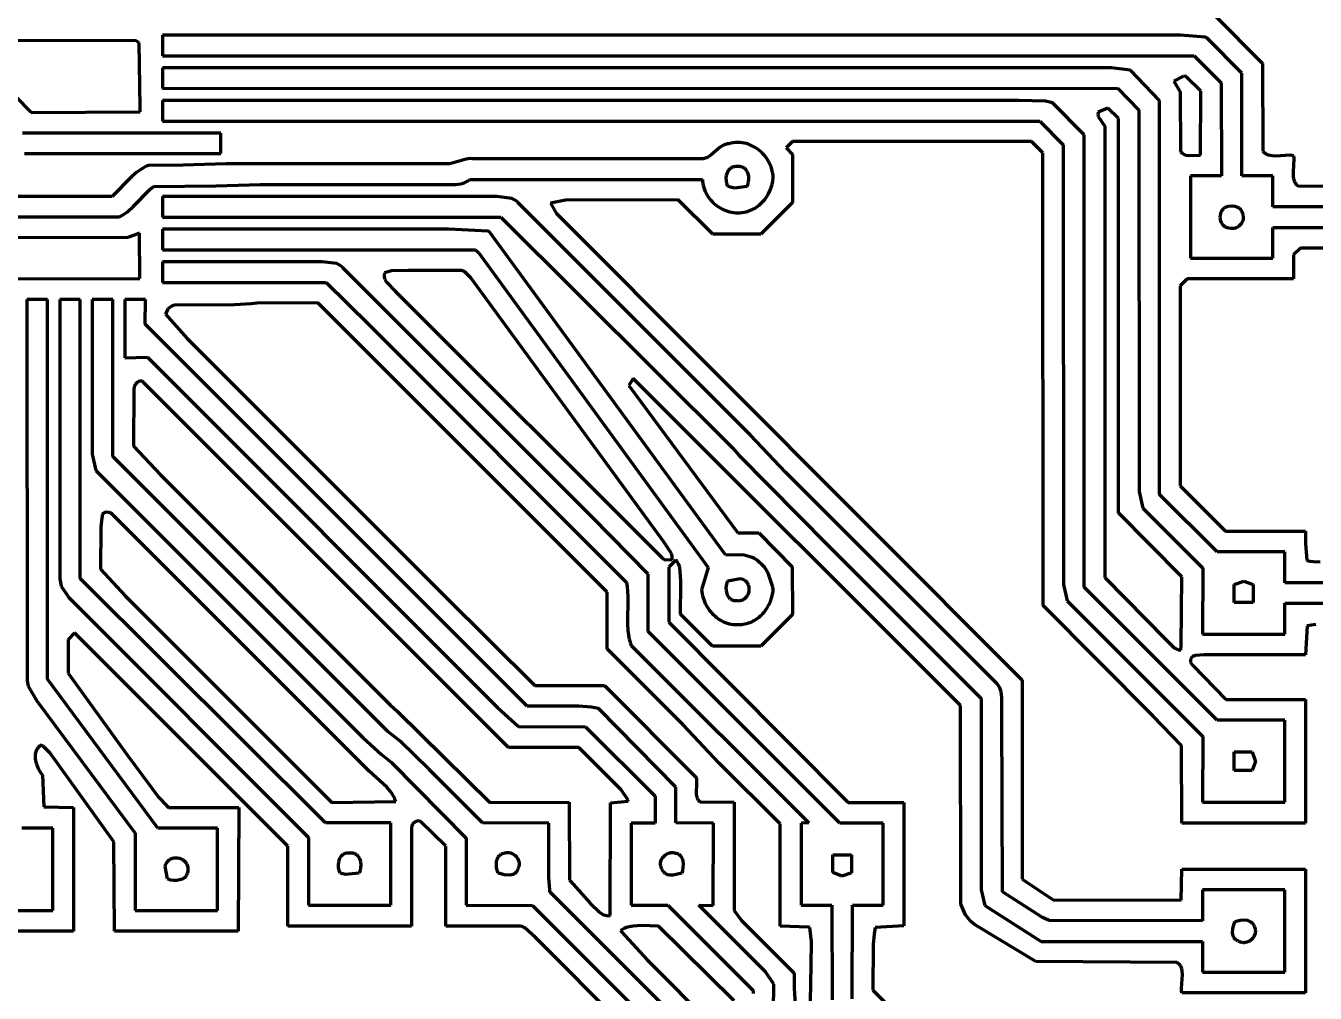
# Model space of a CAD drawing. Header units: millimetres. Extents: x 0 to 15.3, y 0 to 12.6.
# Drawn here: x 4.75 to 9.96, y 2 to 5.91 of the extents above; entities that cross this region are included whole.
import ezdxf

# ---------------------------------------------------------------- set-up
doc = ezdxf.new("R2010")
doc.units = ezdxf.units.MM
doc.layers.add('color#f8f8f8ff', color=7, linetype='CONTINUOUS', lineweight=100)

msp = doc.modelspace()

# ---------------------------------------------------------------- linework, layer by layer
at = {"layer": 'color#f8f8f8ff'}
for p, q in [((9.5523, 5.9583), (9.75, 5.7606)), ((5.1923, 5.8523), (4.4446, 5.8539)), ((5.204, 5.8441), (5.1923, 5.8523)), ((5.2077, 5.5843), (5.204, 5.8441)), ((5.2988, 5.875), (5.2988, 5.7917)), ((9.4173, 5.875), (5.2988, 5.875)), ((9.5176, 5.8676), (9.4173, 5.875)), ((9.5247, 5.865), (9.5176, 5.8676)), ((9.6667, 5.7218), (9.5247, 5.865)), ((5.2988, 5.7917), (9.4735, 5.7909)), ((9.1387, 5.743), (5.2989, 5.7428)), ((5.2989, 5.7428), (5.2989, 5.66)), ((9.2157, 5.7339), (9.1387, 5.743)), ((9.4735, 5.7909), (9.5825, 5.6818)), ((9.75, 5.7606), (9.7512, 5.4059)), ((4.6356, 5.6944), (4.7672, 5.5626)), ((9.3333, 5.6108), (9.2157, 5.7339)), ((9.4298, 5.7087), (9.3906, 5.6889)), ((9.3906, 5.6889), (9.4166, 5.6464)), ((9.439, 5.7078), (9.4298, 5.7087)), ((9.5, 5.649), (9.439, 5.7078)), ((9.6667, 5.3056), (9.6667, 5.7218)), ((5.2989, 5.66), (9.1625, 5.6604)), ((9.1625, 5.6604), (9.2491, 5.5713)), ((9.4166, 5.6464), (9.4179, 5.4061)), ((9.4983, 5.3899), (9.5, 5.649)), ((9.5825, 5.6818), (9.5833, 5.3056)), ((5.2079, 5.565), (5.2077, 5.5843)), ((5.2988, 5.6111), (5.2988, 5.5278)), ((8.7637, 5.6111), (5.2988, 5.6111)), ((8.8721, 5.6084), (8.7637, 5.6111)), ((8.895, 5.6028), (8.8721, 5.6084)), ((8.8995, 5.6012), (8.895, 5.6028)), ((9.0278, 5.4719), (8.8995, 5.6012)), ((9.3333, 4.0171), (9.3333, 5.6108)), ((4.7672, 5.5626), (5.2079, 5.565)), ((9.0841, 5.5609), (9.0834, 5.5542)), ((9.0834, 5.5542), (9.0849, 5.5458)), ((9.0847, 5.5633), (9.0841, 5.5609)), ((9.1239, 5.5802), (9.0847, 5.5633)), ((9.0849, 5.5458), (9.1111, 5.5074)), ((9.1667, 5.5378), (9.1239, 5.5802)), ((9.1675, 3.9427), (9.1667, 5.5378)), ((9.2491, 5.5713), (9.2502, 4.0282)), ((5.5345, 5.4789), (4.7324, 5.479)), ((5.2988, 5.5278), (8.8492, 5.5268)), ((5.5345, 5.3961), (5.5345, 5.4789)), ((8.8492, 5.5268), (8.9436, 5.4317)), ((9.1111, 5.5074), (9.1111, 3.681)), ((7.5629, 5.4269), (7.555, 5.4216)), ((7.5713, 5.4312), (7.5629, 5.4269)), ((7.5757, 5.4329), (7.5713, 5.4312)), ((7.5803, 5.4343), (7.5757, 5.4329)), ((7.585, 5.4354), (7.5803, 5.4343)), ((7.59, 5.4361), (7.585, 5.4354)), ((7.5991, 5.4384), (7.59, 5.4361)), ((7.6082, 5.44), (7.5991, 5.4384)), ((7.6173, 5.441), (7.6082, 5.44)), ((7.6263, 5.4413), (7.6173, 5.441)), ((7.6352, 5.4409), (7.6263, 5.4413)), ((7.6441, 5.4399), (7.6352, 5.4409)), ((7.6527, 5.4384), (7.6441, 5.4399)), ((7.6613, 5.4362), (7.6527, 5.4384)), ((7.6696, 5.4335), (7.6613, 5.4362)), ((7.6778, 5.4303), (7.6696, 5.4335)), ((7.6858, 5.4266), (7.6778, 5.4303)), ((7.8475, 5.4444), (7.8217, 5.4192)), ((8.8155, 5.4444), (7.8475, 5.4444)), ((8.8611, 5.3988), (8.8155, 5.4444)), ((8.9436, 5.4317), (8.9447, 3.6518)), ((9.0278, 3.6421), (9.0278, 5.4719)), ((4.7402, 5.3965), (5.5345, 5.3961)), ((6.543, 5.3755), (6.5278, 5.3737)), ((6.5548, 5.375), (6.543, 5.3755)), ((7.4715, 5.3748), (6.5548, 5.375)), ((7.4765, 5.3743), (7.4715, 5.3748)), ((7.4861, 5.3747), (7.4814, 5.3743)), ((7.4906, 5.3756), (7.4861, 5.3747)), ((7.4949, 5.3768), (7.4906, 5.3756)), ((7.4991, 5.3784), (7.4949, 5.3768)), ((7.5072, 5.3824), (7.4991, 5.3784)), ((7.5185, 5.3903), (7.5072, 5.3824)), ((7.555, 5.4216), (7.5185, 5.3903)), ((7.6935, 5.4224), (7.6858, 5.4266)), ((7.701, 5.4177), (7.6935, 5.4224)), ((7.7082, 5.4126), (7.701, 5.4177)), ((7.7151, 5.407), (7.7082, 5.4126)), ((7.7217, 5.4011), (7.7151, 5.407)), ((7.728, 5.3948), (7.7217, 5.4011)), ((7.7339, 5.3881), (7.728, 5.3948)), ((7.7394, 5.3811), (7.7339, 5.3881)), ((7.7446, 5.3738), (7.7394, 5.3811)), ((7.8217, 5.4192), (7.8474, 5.3923)), ((7.8474, 5.3923), (7.8472, 5.1977)), ((8.862, 3.5681), (8.8611, 5.3988)), ((9.4179, 5.4061), (9.4197, 5.4033)), ((9.4197, 5.4033), (9.4216, 5.4007)), ((9.4216, 5.4007), (9.4236, 5.3984)), ((9.4236, 5.3984), (9.428, 5.3947)), ((9.428, 5.3947), (9.4329, 5.3919)), ((9.4329, 5.3919), (9.4382, 5.39)), ((9.4382, 5.39), (9.4496, 5.3882)), ((9.4496, 5.3882), (9.4983, 5.3899)), ((9.7512, 5.4059), (9.7543, 5.4026)), ((9.7543, 5.4026), (9.7576, 5.3996)), ((9.7576, 5.3996), (9.7611, 5.397)), ((9.7611, 5.397), (9.7647, 5.3948)), ((9.7647, 5.3948), (9.7684, 5.3929)), ((9.7684, 5.3929), (9.7723, 5.3914)), ((9.7723, 5.3914), (9.7804, 5.3891)), ((9.7804, 5.3891), (9.7889, 5.3877)), ((9.7889, 5.3877), (9.8022, 5.3872)), ((9.8022, 5.3872), (9.8622, 5.3904)), ((9.8622, 5.3904), (9.8751, 5.3889)), ((9.8764, 5.3761), (9.8733, 5.3208)), ((9.8751, 5.3889), (9.8764, 5.3761)), ((5.21, 5.3321), (5.1938, 5.3207)), ((5.2215, 5.3388), (5.21, 5.3321)), ((5.2335, 5.3447), (5.2215, 5.3388)), ((5.2398, 5.3473), (5.2335, 5.3447)), ((5.3814, 5.3489), (5.2398, 5.3473)), ((5.5555, 5.354), (5.3814, 5.3489)), ((6.4456, 5.354), (5.5555, 5.354)), ((6.461, 5.3551), (6.4456, 5.354)), ((6.5278, 5.3737), (6.461, 5.3551)), ((7.4814, 5.3743), (7.4765, 5.3743)), ((7.583, 5.316), (7.5857, 5.3228)), ((7.5857, 5.3228), (7.5894, 5.329)), ((7.5894, 5.329), (7.5916, 5.3319)), ((7.5916, 5.3319), (7.5939, 5.3345)), ((7.5939, 5.3345), (7.5965, 5.3368)), ((7.5965, 5.3368), (7.5994, 5.3389)), ((7.5994, 5.3389), (7.6025, 5.3407)), ((7.6025, 5.3407), (7.6058, 5.3422)), ((7.6058, 5.3422), (7.6093, 5.3434)), ((7.6093, 5.3434), (7.6131, 5.3443)), ((7.6131, 5.3443), (7.6172, 5.3448)), ((7.6172, 5.3448), (7.6215, 5.3449)), ((7.6215, 5.3449), (7.626, 5.3447)), ((7.626, 5.3447), (7.6305, 5.3448)), ((7.6305, 5.3448), (7.6346, 5.3445)), ((7.6346, 5.3445), (7.6386, 5.3438)), ((7.6386, 5.3438), (7.6422, 5.3428)), ((7.6422, 5.3428), (7.6457, 5.3415)), ((7.6457, 5.3415), (7.6489, 5.3399)), ((7.6489, 5.3399), (7.6518, 5.338)), ((7.6518, 5.338), (7.6545, 5.3359)), ((7.6545, 5.3359), (7.657, 5.3335)), ((7.657, 5.3335), (7.6613, 5.328)), ((7.6613, 5.328), (7.6647, 5.3218)), ((7.7493, 5.3662), (7.7446, 5.3738)), ((7.7536, 5.3583), (7.7493, 5.3662)), ((7.7575, 5.3502), (7.7536, 5.3583)), ((7.7608, 5.3419), (7.7575, 5.3502)), ((7.7637, 5.3334), (7.7608, 5.3419)), ((7.7661, 5.3247), (7.7637, 5.3334)), ((7.7679, 5.3158), (7.7661, 5.3247)), ((5.1736, 5.3034), (5.094, 5.2222)), ((5.1938, 5.3207), (5.1736, 5.3034)), ((5.5145, 5.2654), (5.6943, 5.2711)), ((5.6943, 5.2711), (6.4155, 5.2709)), ((6.4155, 5.2709), (6.4837, 5.2707)), ((6.4837, 5.2707), (6.5058, 5.2738)), ((6.5058, 5.2738), (6.5186, 5.2776)), ((6.5186, 5.2776), (6.5268, 5.2812)), ((6.5268, 5.2812), (6.5347, 5.2857)), ((6.5347, 5.2857), (6.5423, 5.2914)), ((6.5423, 5.2914), (7.4829, 5.2917)), ((7.4829, 5.2917), (7.4836, 5.2832)), ((7.4836, 5.2832), (7.4847, 5.2748)), ((7.4847, 5.2748), (7.4865, 5.2666)), ((7.5797, 5.297), (7.581, 5.3086)), ((7.5801, 5.2851), (7.5797, 5.297)), ((7.5823, 5.2736), (7.5801, 5.2851)), ((7.581, 5.3086), (7.583, 5.316)), ((7.5861, 5.2628), (7.5823, 5.2736)), ((7.6647, 5.3218), (7.6673, 5.3149)), ((7.669, 5.2806), (7.6663, 5.2694)), ((7.6673, 5.3149), (7.6696, 5.3038)), ((7.6701, 5.2922), (7.669, 5.2806)), ((7.6696, 5.3038), (7.6701, 5.2922)), ((7.761, 5.2583), (7.765, 5.2713)), ((7.765, 5.2713), (7.7679, 5.2845)), ((7.7692, 5.3068), (7.7679, 5.3158)), ((7.7679, 5.2845), (7.7699, 5.2977)), ((7.7699, 5.2977), (7.7692, 5.3068)), ((9.5833, 5.3056), (9.4583, 5.3055)), ((9.4583, 5.3055), (9.4583, 4.9722)), ((9.7917, 5.3056), (9.6667, 5.3056)), ((9.7917, 5.1805), (9.7917, 5.3056)), ((9.8733, 5.3208), (9.8737, 5.3029)), ((9.8737, 5.3029), (9.8751, 5.2944)), ((9.8751, 5.2944), (9.8774, 5.2863)), ((9.8774, 5.2863), (9.879, 5.2824)), ((9.879, 5.2824), (9.8809, 5.2786)), ((9.8809, 5.2786), (9.8831, 5.275)), ((9.8831, 5.275), (9.8857, 5.2716)), ((9.8857, 5.2716), (9.8887, 5.2683)), ((5.094, 5.2222), (3.8194, 5.2222)), ((5.1798, 5.1823), (5.2471, 5.2513)), ((5.2471, 5.2513), (5.2622, 5.263)), ((5.2622, 5.263), (5.5145, 5.2654)), ((5.2988, 5.2222), (5.2989, 5.1389)), ((6.6515, 5.2222), (5.2988, 5.2222)), ((6.7116, 5.2148), (6.6515, 5.2222)), ((7.4865, 5.2666), (7.4887, 5.2585)), ((7.4887, 5.2585), (7.4914, 5.2506)), ((7.4914, 5.2506), (7.4946, 5.2429)), ((7.4946, 5.2429), (7.4982, 5.2354)), ((7.4982, 5.2354), (7.5023, 5.2281)), ((7.5023, 5.2281), (7.5068, 5.2211)), ((7.5068, 5.2211), (7.5117, 5.2143)), ((7.6127, 5.2557), (7.5861, 5.2628)), ((7.6637, 5.2625), (7.6127, 5.2557)), ((7.6663, 5.2694), (7.6637, 5.2625)), ((7.7355, 5.2108), (7.7433, 5.2218)), ((7.7433, 5.2218), (7.7501, 5.2335)), ((7.7501, 5.2335), (7.756, 5.2457)), ((7.756, 5.2457), (7.761, 5.2583)), ((9.8887, 5.2683), (9.892, 5.2651)), ((9.892, 5.2651), (10.265, 5.2638)), ((5.1563, 5.1609), (5.1798, 5.1823)), ((6.7256, 5.2076), (6.7116, 5.2148)), ((6.733, 5.2015), (6.7256, 5.2076)), ((6.7375, 5.1966), (6.733, 5.2015)), ((7.6759, 4.2583), (6.7375, 5.1966)), ((6.9296, 5.2081), (6.8689, 5.1958)), ((6.8689, 5.1958), (6.8916, 5.1545)), ((7.385, 5.2083), (6.9296, 5.2081)), ((7.5258, 5.0704), (7.385, 5.2083)), ((7.5117, 5.2143), (7.5169, 5.2079)), ((7.5169, 5.2079), (7.5225, 5.2017)), ((7.5225, 5.2017), (7.5285, 5.1958)), ((7.5285, 5.1958), (7.5347, 5.1903)), ((7.5347, 5.1903), (7.5412, 5.1851)), ((7.5412, 5.1851), (7.548, 5.1803)), ((7.548, 5.1803), (7.5551, 5.1759)), ((7.5551, 5.1759), (7.5624, 5.1719)), ((7.5624, 5.1719), (7.5698, 5.1683)), ((7.5698, 5.1683), (7.5775, 5.1651)), ((7.6717, 5.1642), (7.6781, 5.1665)), ((7.6781, 5.1665), (7.6843, 5.1691)), ((7.6843, 5.1691), (7.6903, 5.172)), ((7.6903, 5.172), (7.6961, 5.1753)), ((7.6961, 5.1753), (7.7017, 5.1788)), ((7.7017, 5.1788), (7.7071, 5.1827)), ((7.7071, 5.1827), (7.7124, 5.1868)), ((7.7124, 5.1868), (7.7174, 5.1911)), ((7.7174, 5.1911), (7.7269, 5.2005)), ((7.8472, 5.1977), (7.719, 5.0694)), ((7.7269, 5.2005), (7.7355, 5.2108)), ((9.5831, 5.1602), (9.5866, 5.1667)), ((9.5866, 5.1667), (9.5888, 5.1698)), ((9.5888, 5.1698), (9.5912, 5.1726)), ((9.5912, 5.1726), (9.5938, 5.1752)), ((9.5938, 5.1752), (9.5967, 5.1775)), ((9.5967, 5.1775), (9.5999, 5.1796)), ((9.5999, 5.1796), (9.6109, 5.1834)), ((9.6109, 5.1834), (9.6259, 5.1849)), ((9.6259, 5.1849), (9.6378, 5.1834)), ((9.6378, 5.1834), (9.6489, 5.1794)), ((9.6489, 5.1794), (9.6562, 5.1747)), ((9.6562, 5.1747), (9.6604, 5.1708)), ((9.6604, 5.1708), (9.6639, 5.1663)), ((9.6639, 5.1663), (9.6666, 5.1611)), ((10.2116, 5.1799), (9.7917, 5.1805)), ((3.1768, 5.1391), (5.1245, 5.1404)), ((5.1245, 5.1404), (5.1302, 5.1433)), ((5.1302, 5.1433), (5.141, 5.1498)), ((5.141, 5.1498), (5.1563, 5.1609)), ((5.2989, 5.1389), (6.668, 5.1381)), ((6.668, 5.1381), (7.6058, 4.204)), ((6.8916, 5.1545), (8.7769, 3.2659)), ((7.5775, 5.1651), (7.5853, 5.1624)), ((7.5853, 5.1624), (7.5933, 5.1602)), ((7.5933, 5.1602), (7.6014, 5.1585)), ((7.6014, 5.1585), (7.6097, 5.1573)), ((7.6097, 5.1573), (7.618, 5.1566)), ((7.618, 5.1566), (7.6263, 5.1564)), ((7.6263, 5.1564), (7.6348, 5.1569)), ((7.6348, 5.1569), (7.6432, 5.1579)), ((7.6432, 5.1579), (7.6516, 5.1595)), ((7.6516, 5.1595), (7.6585, 5.1607)), ((7.6585, 5.1607), (7.6652, 5.1623)), ((7.6652, 5.1623), (7.6717, 5.1642)), ((9.5789, 5.1381), (9.5793, 5.1457)), ((9.5795, 5.1305), (9.5789, 5.1381)), ((9.5793, 5.1457), (9.5807, 5.1531)), ((9.5812, 5.1232), (9.5795, 5.1305)), ((9.5807, 5.1531), (9.5831, 5.1602)), ((9.5838, 5.1163), (9.5812, 5.1232)), ((9.5875, 5.11), (9.5838, 5.1163)), ((9.6669, 5.1182), (9.6635, 5.1124)), ((9.6666, 5.1611), (9.6685, 5.1552)), ((9.6695, 5.1245), (9.6669, 5.1182)), ((9.6685, 5.1552), (9.6691, 5.1521)), ((9.6691, 5.1521), (9.6702, 5.1485)), ((9.6711, 5.1311), (9.6695, 5.1245)), ((9.6702, 5.1485), (9.671, 5.145)), ((9.671, 5.145), (9.6716, 5.1379)), ((9.6716, 5.1379), (9.6711, 5.1311)), ((5.2054, 5.0734), (5.1586, 5.0564)), ((5.2068, 4.8902), (5.2054, 5.0734)), ((6.4577, 5.0901), (5.2989, 5.09)), ((5.2989, 5.09), (5.2989, 5.0072)), ((6.615, 5.0823), (6.4577, 5.0901)), ((6.6205, 5.081), (6.615, 5.0823)), ((7.5769, 3.7721), (6.6205, 5.081)), ((7.719, 5.0694), (7.5258, 5.0704)), ((9.5897, 5.1072), (9.5875, 5.11)), ((9.5921, 5.1046), (9.5897, 5.1072)), ((9.5948, 5.1022), (9.5921, 5.1046)), ((9.5978, 5.1), (9.5948, 5.1022)), ((9.601, 5.0982), (9.5978, 5.1)), ((9.6044, 5.0967), (9.601, 5.0982)), ((9.6081, 5.0955), (9.6044, 5.0967)), ((9.612, 5.0947), (9.6081, 5.0955)), ((9.6156, 5.0936), (9.612, 5.0947)), ((9.6191, 5.0929), (9.6156, 5.0936)), ((9.6227, 5.0924), (9.6191, 5.0929)), ((9.6296, 5.0924), (9.6227, 5.0924)), ((9.6364, 5.0935), (9.6296, 5.0924)), ((9.6428, 5.0956), (9.6364, 5.0935)), ((9.6488, 5.0986), (9.6428, 5.0956)), ((9.6543, 5.1025), (9.6488, 5.0986)), ((9.6593, 5.1071), (9.6543, 5.1025)), ((9.6635, 5.1124), (9.6593, 5.1071)), ((9.7917, 4.9722), (9.7917, 5.0972)), ((9.7917, 5.0972), (10.2038, 5.0972)), ((5.1586, 5.0564), (4.2909, 5.0551)), ((9.9031, 5.0139), (9.875, 4.9859)), ((10.1535, 5.0136), (9.9031, 5.0139)), ((5.2988, 4.9583), (5.2988, 4.875)), ((5.9443, 4.9583), (5.2988, 4.9583)), ((5.2989, 5.0072), (6.5644, 5.0063)), ((6.0037, 4.9508), (5.9443, 4.9583)), ((6.5644, 5.0063), (6.5766, 4.9953)), ((6.5766, 4.9953), (7.5067, 3.721)), ((9.4583, 4.9722), (9.7917, 4.9722)), ((9.875, 4.9859), (9.875, 4.8889)), ((6.0174, 4.9436), (6.0037, 4.9508)), ((6.0248, 4.9375), (6.0174, 4.9436)), ((6.0292, 4.9327), (6.0248, 4.9375)), ((7.0368, 3.9251), (6.0292, 4.9327)), ((6.1954, 4.9069), (6.1951, 4.9037)), ((6.1961, 4.9101), (6.1954, 4.9069)), ((6.197, 4.9135), (6.1961, 4.9101)), ((6.2256, 4.9218), (6.197, 4.9135)), ((6.2919, 4.9236), (6.2256, 4.9218)), ((6.4997, 4.9232), (6.2919, 4.9236)), ((6.508, 4.9235), (6.4997, 4.9232)), ((6.5206, 4.9189), (6.508, 4.9235)), ((6.5461, 4.8935), (6.5206, 4.9189)), ((4.2918, 4.8889), (5.2068, 4.8902)), ((5.2988, 4.875), (5.9604, 4.874)), ((5.9604, 4.874), (6.1345, 4.7029)), ((6.1951, 4.9037), (6.1953, 4.8976)), ((6.1953, 4.8976), (6.1966, 4.8918)), ((6.1966, 4.8918), (6.1987, 4.8862)), ((6.1987, 4.8862), (6.2052, 4.8757)), ((6.2052, 4.8757), (6.2409, 4.8384)), ((7.3263, 3.8263), (6.5461, 4.8935)), ((9.4446, 4.8888), (9.4167, 4.861)), ((9.4167, 4.861), (9.4167, 4.052)), ((9.875, 4.8889), (9.4446, 4.8888)), ((4.8333, 4.8056), (4.75, 4.8055)), ((4.75, 4.8055), (4.7501, 3.2774)), ((4.8333, 3.2687), (4.8333, 4.8056)), ((4.8822, 4.8055), (4.8822, 3.6799)), ((4.965, 4.8055), (4.8822, 4.8055)), ((4.9651, 3.677), (4.965, 4.8055)), ((5.0972, 4.8056), (5.0139, 4.8055)), ((5.0139, 4.8055), (5.0141, 4.1797)), ((5.0972, 4.1699), (5.0972, 4.8056)), ((5.1461, 4.8056), (5.1461, 4.5692)), ((5.2289, 4.8055), (5.1461, 4.8056)), ((5.2287, 4.7055), (5.2289, 4.8055)), ((6.2409, 4.8384), (7.3184, 3.7615)), ((5.3201, 4.768), (5.3111, 4.7458)), ((5.3379, 4.7806), (5.3201, 4.768)), ((5.3479, 4.783), (5.3379, 4.7806)), ((5.5891, 4.7845), (5.3479, 4.783)), ((5.6578, 4.7883), (5.5891, 4.7845)), ((5.6807, 4.7908), (5.6578, 4.7883)), ((5.9267, 4.7917), (5.6807, 4.7908)), ((7.0972, 3.6212), (5.9267, 4.7917)), ((6.774, 3.1596), (5.2287, 4.7055)), ((5.3111, 4.7458), (5.3976, 4.6481)), ((6.1345, 4.7029), (7.1754, 3.6607)), ((5.3976, 4.6481), (6.4389, 3.6069)), ((5.1461, 4.5692), (5.237, 4.5721)), ((5.237, 4.5721), (6.6546, 3.1549)), ((5.1821, 4.4435), (5.1806, 4.2124)), ((5.1831, 4.4504), (5.1821, 4.4435)), ((5.1881, 4.4613), (5.1831, 4.4504)), ((5.1961, 4.4702), (5.1881, 4.4613)), ((5.2018, 4.4737), (5.1961, 4.4702)), ((5.2078, 4.4755), (5.2018, 4.4737)), ((5.2118, 4.4756), (5.2078, 4.4755)), ((5.2157, 4.4745), (5.2118, 4.4756)), ((5.2176, 4.4736), (5.2157, 4.4745)), ((5.2195, 4.4723), (5.2176, 4.4736)), ((5.2213, 4.4707), (5.2195, 4.4723)), ((5.223, 4.4688), (5.2213, 4.4707)), ((5.2247, 4.4665), (5.223, 4.4688)), ((5.2262, 4.4639), (5.2247, 4.4665)), ((6.6983, 2.9924), (5.2262, 4.4639)), ((7.2032, 4.4858), (7.1848, 4.4578)), ((7.1848, 4.4578), (7.6269, 3.8611)), ((8.5278, 3.1628), (7.2032, 4.4858)), ((7.8207, 4.105), (7.6759, 4.2583)), ((5.0141, 4.1797), (5.0286, 4.1139)), ((5.1806, 4.2124), (5.2896, 4.0958)), ((7.6058, 4.204), (7.6312, 4.1758)), ((7.6312, 4.1758), (7.9912, 3.8109)), ((6.2108, 3.0575), (5.0972, 4.1699)), ((5.0286, 4.1139), (5.9599, 3.1831)), ((5.2896, 4.0958), (6.2202, 3.1649)), ((8.0047, 3.9218), (7.8207, 4.105)), ((9.2502, 4.0282), (9.2648, 3.9611)), ((9.4167, 4.052), (9.6006, 3.8681)), ((9.5667, 3.7842), (9.3333, 4.0171)), ((5.0528, 3.9214), (5.049, 3.8848)), ((5.054, 3.9287), (5.0528, 3.9214)), ((5.0546, 3.9331), (5.054, 3.9287)), ((5.056, 3.9367), (5.0546, 3.9331)), ((5.0582, 3.9397), (5.056, 3.9367)), ((5.0627, 3.9429), (5.0582, 3.9397)), ((5.0701, 3.945), (5.0627, 3.9429)), ((5.0825, 3.944), (5.0701, 3.945)), ((5.092, 3.9396), (5.0825, 3.944)), ((5.0976, 3.9342), (5.092, 3.9396)), ((5.0986, 3.9325), (5.0976, 3.9342)), ((6.134, 2.8977), (5.0986, 3.9325)), ((7.2639, 3.6941), (7.0368, 3.9251)), ((8.6718, 3.2544), (8.0047, 3.9218)), ((9.4236, 3.6832), (9.1675, 3.9427)), ((9.2648, 3.9611), (9.5076, 3.7181)), ((5.049, 3.8848), (5.0478, 3.7148)), ((7.6269, 3.8611), (7.7119, 3.8614)), ((7.7119, 3.8614), (7.8464, 3.7233)), ((9.6006, 3.8681), (9.9238, 3.8682)), ((9.9238, 3.8682), (9.9233, 3.8186)), ((7.3583, 3.7785), (7.3263, 3.8263)), ((7.9912, 3.8109), (8.6111, 3.1912)), ((9.9233, 3.8186), (9.9295, 3.749)), ((7.3184, 3.7615), (7.3283, 3.7536)), ((7.3611, 3.7676), (7.3583, 3.7785)), ((7.3605, 3.7528), (7.3613, 3.7589)), ((7.3613, 3.7589), (7.3611, 3.7676)), ((7.6517, 3.7705), (7.5769, 3.7721)), ((7.6711, 3.7663), (7.6517, 3.7705)), ((7.6849, 3.7613), (7.6711, 3.7663)), ((7.6937, 3.757), (7.6849, 3.7613)), ((7.7022, 3.7517), (7.6937, 3.757)), ((9.84, 3.7844), (9.5667, 3.7842)), ((9.8401, 3.6595), (9.84, 3.7844)), ((5.0478, 3.7148), (5.1471, 3.607)), ((7.3283, 3.7536), (7.3605, 3.7528)), ((7.3758, 3.7503), (7.3472, 3.7221)), ((7.3472, 3.7221), (7.3472, 3.5003)), ((7.3807, 3.7448), (7.3758, 3.7503)), ((7.3864, 3.7359), (7.3807, 3.7448)), ((7.3916, 3.7232), (7.3864, 3.7359)), ((7.3959, 3.6675), (7.3916, 3.7232)), ((7.5067, 3.721), (7.4799, 3.6314)), ((7.7102, 3.7455), (7.7022, 3.7517)), ((7.714, 3.742), (7.7102, 3.7455)), ((7.7241, 3.7335), (7.714, 3.742)), ((7.7357, 3.7206), (7.7241, 3.7335)), ((7.7494, 3.6988), (7.7357, 3.7206)), ((7.8464, 3.7233), (7.8472, 3.531)), ((9.5076, 3.7181), (9.5072, 3.4517)), ((9.9295, 3.749), (9.9428, 3.7471)), ((9.9428, 3.7471), (9.9562, 3.7456)), ((9.9562, 3.7456), (9.983, 3.7435)), ((4.8822, 3.6799), (4.8822, 3.6736)), ((4.8822, 3.6736), (4.8879, 3.6462)), ((5.9573, 2.6885), (4.9651, 3.677)), ((7.1754, 3.6607), (7.1771, 3.6521)), ((7.2639, 3.4616), (7.2639, 3.6941)), ((7.3951, 3.532), (7.3959, 3.6535)), ((7.3959, 3.6535), (7.3959, 3.6675)), ((7.5798, 3.6383), (7.5816, 3.6536)), ((7.5816, 3.6536), (7.5847, 3.6645)), ((7.5847, 3.6645), (7.5861, 3.6678)), ((7.5861, 3.6678), (7.6356, 3.6772)), ((7.6356, 3.6772), (7.6447, 3.6748)), ((7.6447, 3.6748), (7.6513, 3.6713)), ((7.6513, 3.6713), (7.6534, 3.6697)), ((7.6534, 3.6697), (7.6569, 3.6672)), ((7.6569, 3.6672), (7.66, 3.6643)), ((7.66, 3.6643), (7.6627, 3.6612)), ((7.6627, 3.6612), (7.665, 3.6579)), ((7.665, 3.6579), (7.667, 3.6544)), ((7.667, 3.6544), (7.6686, 3.6507)), ((7.7682, 3.6412), (7.7494, 3.6988)), ((9.1111, 3.681), (9.3597, 3.428)), ((9.4208, 3.4068), (9.4236, 3.6832)), ((9.6354, 3.6528), (9.6747, 3.6664)), ((9.6357, 3.5801), (9.6354, 3.6528)), ((9.6747, 3.6664), (9.712, 3.6523)), ((10.2082, 3.6585), (9.8401, 3.6595)), ((4.8879, 3.6462), (4.9187, 3.5992)), ((5.1471, 3.607), (5.9836, 2.7708)), ((6.4389, 3.6069), (6.8051, 3.2444)), ((7.0972, 3.3921), (7.0972, 3.6212)), ((7.1771, 3.6521), (7.1785, 3.6436)), ((7.1785, 3.6436), (7.1804, 3.6262)), ((7.1804, 3.6262), (7.1816, 3.5998)), ((7.4799, 3.6314), (7.4807, 3.6232)), ((7.4807, 3.6232), (7.482, 3.615)), ((7.482, 3.615), (7.4837, 3.6069)), ((7.4837, 3.6069), (7.4858, 3.5989)), ((7.5804, 3.6267), (7.5798, 3.6383)), ((7.5827, 3.6156), (7.5804, 3.6267)), ((7.5852, 3.6088), (7.5827, 3.6156)), ((7.5886, 3.6026), (7.5852, 3.6088)), ((7.5929, 3.5971), (7.5886, 3.6026)), ((7.6602, 3.6009), (7.6576, 3.5979)), ((7.6626, 3.6041), (7.6602, 3.6009)), ((7.6647, 3.6076), (7.6626, 3.6041)), ((7.6665, 3.6112), (7.6647, 3.6076)), ((7.6681, 3.6149), (7.6665, 3.6112)), ((7.6704, 3.6228), (7.6681, 3.6149)), ((7.6686, 3.6507), (7.6698, 3.6469)), ((7.6698, 3.6469), (7.6707, 3.643)), ((7.6715, 3.6309), (7.6704, 3.6228)), ((7.6707, 3.643), (7.6713, 3.639)), ((7.6713, 3.639), (7.6715, 3.635)), ((7.6715, 3.635), (7.6715, 3.6309)), ((7.763, 3.5975), (7.7667, 3.6114)), ((7.7667, 3.6114), (7.7681, 3.6185)), ((7.7681, 3.6185), (7.7691, 3.6256)), ((7.7699, 3.6327), (7.7682, 3.6412)), ((7.7691, 3.6256), (7.7699, 3.6327)), ((8.9447, 3.6518), (8.9592, 3.5862)), ((9.5667, 3.1037), (9.0278, 3.6421)), ((9.712, 3.6523), (9.7115, 3.5801)), ((4.9187, 3.5992), (5.889, 2.629)), ((7.1816, 3.5998), (7.1798, 3.4925)), ((7.4858, 3.5989), (7.4884, 3.5911)), ((7.4884, 3.5911), (7.4914, 3.5834)), ((7.4914, 3.5834), (7.4948, 3.5759)), ((7.4948, 3.5759), (7.4985, 3.5685)), ((7.4985, 3.5685), (7.5027, 3.5614)), ((7.5027, 3.5614), (7.5072, 3.5545)), ((7.5072, 3.5545), (7.512, 3.5478)), ((7.5954, 3.5947), (7.5929, 3.5971)), ((7.5981, 3.5926), (7.5954, 3.5947)), ((7.601, 3.5907), (7.5981, 3.5926)), ((7.6042, 3.589), (7.601, 3.5907)), ((7.6077, 3.5877), (7.6042, 3.589)), ((7.6114, 3.5867), (7.6077, 3.5877)), ((7.6153, 3.5861), (7.6114, 3.5867)), ((7.6195, 3.5858), (7.6153, 3.5861)), ((7.6239, 3.5859), (7.6195, 3.5858)), ((7.6285, 3.5855), (7.6239, 3.5859)), ((7.6328, 3.5857), (7.6285, 3.5855)), ((7.637, 3.5863), (7.6328, 3.5857)), ((7.641, 3.5873), (7.637, 3.5863)), ((7.6447, 3.5887), (7.641, 3.5873)), ((7.6483, 3.5905), (7.6447, 3.5887)), ((7.6516, 3.5927), (7.6483, 3.5905)), ((7.6547, 3.5951), (7.6516, 3.5927)), ((7.6576, 3.5979), (7.6547, 3.5951)), ((7.7371, 3.5463), (7.7413, 3.5522)), ((7.7413, 3.5522), (7.7452, 3.5582)), ((7.7452, 3.5582), (7.7522, 3.5708)), ((7.7522, 3.5708), (7.7582, 3.5839)), ((7.7582, 3.5839), (7.763, 3.5975)), ((9.3078, 3.119), (8.862, 3.5681)), ((8.9592, 3.5862), (9.5076, 3.0376)), ((9.7115, 3.5801), (9.6357, 3.5801)), ((9.8401, 3.5765), (10.0695, 3.5766)), ((9.8401, 3.4516), (9.8401, 3.5765)), ((7.3472, 3.5003), (8.0735, 2.7706)), ((7.5241, 3.4026), (7.3951, 3.532)), ((7.512, 3.5478), (7.5172, 3.5414)), ((7.5172, 3.5414), (7.5226, 3.5353)), ((7.5226, 3.5353), (7.5284, 3.5295)), ((7.5284, 3.5295), (7.5345, 3.524)), ((7.5345, 3.524), (7.5408, 3.5189)), ((7.5408, 3.5189), (7.5474, 3.5141)), ((7.5474, 3.5141), (7.5542, 3.5097)), ((7.5542, 3.5097), (7.5612, 3.5056)), ((7.5612, 3.5056), (7.5685, 3.502)), ((7.5685, 3.502), (7.5759, 3.4988)), ((7.5759, 3.4988), (7.5835, 3.4961)), ((7.5835, 3.4961), (7.5913, 3.4939)), ((7.6626, 3.4947), (7.6695, 3.4967)), ((7.6695, 3.4967), (7.6762, 3.499)), ((7.6762, 3.499), (7.6828, 3.5018)), ((7.6828, 3.5018), (7.6892, 3.5049)), ((7.6892, 3.5049), (7.6954, 3.5083)), ((7.6954, 3.5083), (7.7013, 3.5121)), ((7.7013, 3.5121), (7.7071, 3.5162)), ((7.7071, 3.5162), (7.7127, 3.5205)), ((7.7127, 3.5205), (7.718, 3.5252)), ((7.718, 3.5252), (7.7231, 3.5301)), ((7.8472, 3.531), (7.719, 3.4028)), ((7.7231, 3.5301), (7.728, 3.5353)), ((7.728, 3.5353), (7.7327, 3.5407)), ((7.7327, 3.5407), (7.7371, 3.5463)), ((4.9422, 3.4563), (4.9167, 3.4302)), ((5.8056, 2.5934), (4.9422, 3.4563)), ((7.1798, 3.4925), (7.1814, 3.466)), ((7.1814, 3.466), (7.1837, 3.4484)), ((7.1837, 3.4484), (7.1853, 3.4397)), ((8.0389, 2.687), (7.2639, 3.4616)), ((7.5913, 3.4939), (7.5993, 3.4921)), ((7.5993, 3.4921), (7.6074, 3.4908)), ((7.6074, 3.4908), (7.6156, 3.4901)), ((7.6156, 3.4901), (7.6239, 3.4899)), ((7.6239, 3.4899), (7.6323, 3.4903)), ((7.6323, 3.4903), (7.6408, 3.4912)), ((7.6408, 3.4912), (7.6482, 3.4919)), ((7.6482, 3.4919), (7.6555, 3.4931)), ((7.6555, 3.4931), (7.6626, 3.4947)), ((9.5072, 3.4517), (9.8401, 3.4516)), ((9.9301, 3.4846), (9.9233, 3.3679)), ((9.9656, 3.4904), (9.9301, 3.4846)), ((4.9167, 3.4302), (4.9168, 3.2943)), ((7.4049, 3.085), (7.0972, 3.3921)), ((7.1853, 3.4397), (7.1872, 3.4311)), ((7.1872, 3.4311), (7.1895, 3.4225)), ((7.1895, 3.4225), (7.1922, 3.414)), ((7.1922, 3.414), (7.1954, 3.4055)), ((7.1954, 3.4055), (7.9133, 2.6877)), ((7.719, 3.4028), (7.5241, 3.4026)), ((9.3597, 3.428), (9.3929, 3.3961)), ((9.3929, 3.3961), (9.4086, 3.3882)), ((9.419, 3.3864), (9.4208, 3.4068)), ((9.4086, 3.3882), (9.419, 3.3864)), ((9.4578, 3.3458), (9.4577, 3.343)), ((9.4577, 3.343), (9.4579, 3.34)), ((9.4582, 3.3484), (9.4578, 3.3458)), ((9.4579, 3.34), (9.4584, 3.3368)), ((9.4589, 3.3507), (9.4582, 3.3484)), ((9.461, 3.3548), (9.4589, 3.3507)), ((9.464, 3.3581), (9.461, 3.3548)), ((9.4678, 3.3608), (9.464, 3.3581)), ((9.477, 3.3645), (9.4678, 3.3608)), ((9.5142, 3.3679), (9.477, 3.3645)), ((9.9233, 3.3679), (9.5142, 3.3679)), ((4.9168, 3.2943), (5.1557, 2.9632)), ((9.4584, 3.3368), (9.467, 3.3254)), ((9.467, 3.3254), (9.6007, 3.1875)), ((4.7501, 3.2774), (4.7502, 3.2626)), ((4.7502, 3.2626), (4.7546, 3.2412)), ((4.7546, 3.2412), (4.7893, 3.1812)), ((5.2799, 2.6667), (4.8333, 3.2687)), ((6.8051, 3.2444), (7.087, 3.2432)), ((7.087, 3.2432), (7.4584, 2.8717)), ((8.675, 3.2512), (8.6718, 3.2544)), ((8.6805, 3.2447), (8.675, 3.2512)), ((8.6848, 3.2376), (8.6805, 3.2447)), ((8.6883, 3.2303), (8.6848, 3.2376)), ((8.7769, 3.2659), (8.7778, 2.4595)), ((5.9599, 3.1831), (6.1108, 3.0316)), ((8.6111, 3.1912), (8.6112, 2.4163)), ((8.6918, 3.2186), (8.6883, 3.2303)), ((8.6947, 3.1939), (8.6918, 3.2186)), ((8.6944, 3.1392), (8.6947, 3.1939)), ((9.6007, 3.1875), (9.9238, 3.1877)), ((9.9238, 3.1877), (9.9238, 2.6873)), ((4.7893, 3.1812), (5.188, 2.6469)), ((6.2202, 3.1649), (6.249, 3.139)), ((6.249, 3.139), (6.6223, 2.7709)), ((6.6546, 3.1549), (6.7394, 3.078)), ((6.9835, 3.1595), (6.774, 3.1596)), ((7.0331, 3.1554), (6.9835, 3.1595)), ((7.0626, 3.1508), (7.0331, 3.1554)), ((7.375, 2.8329), (7.0626, 3.1508)), ((8.5283, 2.3591), (8.5278, 3.1628)), ((8.6979, 2.4082), (8.6944, 3.1392)), ((7.5514, 2.93), (7.4049, 3.085)), ((9.4222, 3.0003), (9.3078, 3.119)), ((9.84, 3.1039), (9.5667, 3.1037)), ((9.84, 2.7711), (9.84, 3.1039)), ((6.1108, 3.0316), (6.185, 2.9639)), ((6.26, 3.0191), (6.2108, 3.0575)), ((6.7394, 3.078), (7.0096, 3.0771)), ((7.0096, 3.0771), (7.2919, 2.7955)), ((9.5076, 3.0376), (9.5072, 2.7711)), ((4.7854, 2.9751), (4.7843, 2.9709)), ((4.7868, 2.9792), (4.7854, 2.9751)), ((4.7886, 2.9831), (4.7868, 2.9792)), ((4.7907, 2.987), (4.7886, 2.9831)), ((4.7932, 2.9906), (4.7907, 2.987)), ((4.7961, 2.9941), (4.7932, 2.9906)), ((4.7994, 2.9974), (4.7961, 2.9941)), ((4.803, 3.0004), (4.7994, 2.9974)), ((4.8088, 3.0007), (4.803, 3.0004)), ((4.8155, 2.9988), (4.8088, 3.0007)), ((4.8433, 2.9697), (4.8155, 2.9988)), ((6.3771, 2.9042), (6.26, 3.0191)), ((6.9828, 2.993), (6.6983, 2.9924)), ((7.1549, 2.8214), (6.9828, 2.993)), ((9.4234, 2.6873), (9.4222, 3.0003)), ((9.6356, 2.9753), (9.7083, 2.9758)), ((9.6356, 2.8996), (9.6356, 2.9753)), ((9.7083, 2.9758), (9.722, 2.9366)), ((4.7835, 2.9666), (4.7827, 2.9577)), ((4.7827, 2.9577), (4.7831, 2.9486)), ((4.7831, 2.9486), (4.7845, 2.9393)), ((4.7843, 2.9709), (4.7835, 2.9666)), ((4.7845, 2.9393), (4.7881, 2.9255)), ((4.7881, 2.9255), (4.7954, 2.9077)), ((5.1019, 2.6107), (4.8433, 2.9697)), ((5.1557, 2.9632), (5.2838, 2.7906)), ((6.185, 2.9639), (6.2244, 2.9325)), ((6.2244, 2.9325), (6.5269, 2.6266)), ((7.7985, 2.6834), (7.5514, 2.93)), ((9.722, 2.9366), (9.708, 2.8992)), ((4.7954, 2.9077), (4.8046, 2.8915)), ((4.8046, 2.8915), (4.8124, 2.881)), ((4.8124, 2.881), (4.8187, 2.7523)), ((6.2068, 2.8324), (6.134, 2.8977)), ((6.5931, 2.6876), (6.3771, 2.9042)), ((7.4584, 2.8717), (7.4588, 2.8684)), ((9.708, 2.8992), (9.6356, 2.8996)), ((6.2215, 2.8153), (6.2068, 2.8324)), ((7.1829, 2.7797), (7.1549, 2.8214)), ((7.375, 2.6874), (7.375, 2.8329)), ((7.4592, 2.8506), (7.4579, 2.8023)), ((7.4588, 2.8684), (7.4592, 2.8506)), ((5.2838, 2.7906), (5.3159, 2.7565)), ((5.9836, 2.7708), (6.2419, 2.7746)), ((6.2279, 2.806), (6.2215, 2.8153)), ((6.2336, 2.7962), (6.2279, 2.806)), ((6.2382, 2.7857), (6.2336, 2.7962)), ((6.2402, 2.7803), (6.2382, 2.7857)), ((6.2419, 2.7746), (6.2402, 2.7803)), ((6.6223, 2.7709), (6.9444, 2.7712)), ((6.9444, 2.7712), (6.9459, 2.4567)), ((7.1103, 2.3128), (7.1111, 2.7696)), ((7.1111, 2.7696), (7.1831, 2.7757)), ((7.1831, 2.7757), (7.1829, 2.7797)), ((7.2919, 2.7955), (7.2916, 2.6871)), ((7.4579, 2.8023), (7.4602, 2.7922)), ((7.4602, 2.7922), (7.4628, 2.7859)), ((7.4628, 2.7859), (7.4665, 2.7801)), ((7.4665, 2.7801), (7.4688, 2.7774)), ((7.4688, 2.7774), (7.4714, 2.7748)), ((7.4714, 2.7748), (7.4744, 2.7724)), ((7.4744, 2.7724), (7.6111, 2.7713)), ((7.6111, 2.7713), (7.6116, 2.3463)), ((8.0735, 2.7706), (8.2988, 2.771)), ((8.2988, 2.771), (8.2988, 2.2711)), ((9.5072, 2.7711), (9.84, 2.7711)), ((4.8187, 2.7523), (4.9376, 2.75)), ((4.9376, 2.75), (4.9378, 2.25)), ((5.3159, 2.7565), (5.3227, 2.75)), ((5.3227, 2.75), (5.6068, 2.75)), ((5.6068, 2.75), (5.6046, 2.25)), ((4.8539, 2.6667), (4.7288, 2.6667)), ((4.8539, 2.3333), (4.8539, 2.6667)), ((5.5206, 2.6667), (5.2799, 2.6667)), ((5.5206, 2.3333), (5.5206, 2.6667)), ((6.2218, 2.6875), (5.9573, 2.6885)), ((6.2222, 2.3544), (6.2218, 2.6875)), ((6.306, 2.667), (6.3054, 2.2704)), ((6.3061, 2.6707), (6.306, 2.667)), ((6.3103, 2.6825), (6.3061, 2.6707)), ((6.3209, 2.6923), (6.3103, 2.6825)), ((6.333, 2.6955), (6.3209, 2.6923)), ((6.342, 2.6937), (6.333, 2.6955)), ((6.4444, 2.5933), (6.342, 2.6937)), ((6.8611, 2.6873), (6.5931, 2.6876)), ((6.8612, 2.4653), (6.8611, 2.6873)), ((7.1945, 2.6873), (7.1944, 2.3544)), ((7.2916, 2.6871), (7.1945, 2.6873)), ((7.5278, 2.6873), (7.375, 2.6874)), ((7.5273, 2.3538), (7.5278, 2.6873)), ((7.7985, 2.2706), (7.7985, 2.6834)), ((7.9133, 2.6877), (7.8822, 2.687)), ((7.8822, 2.687), (7.8822, 2.3544)), ((8.215, 2.6872), (8.0389, 2.687)), ((8.215, 2.3544), (8.215, 2.6872)), ((9.9238, 2.6873), (9.4234, 2.6873)), ((5.104, 2.25), (5.1019, 2.6107)), ((5.188, 2.6469), (5.1877, 2.3333)), ((5.889, 2.629), (5.8889, 2.3544)), ((6.5269, 2.6266), (6.5278, 2.3544)), ((5.8056, 2.2705), (5.8056, 2.5934)), ((6.024, 2.5563), (6.0266, 2.5587)), ((6.0266, 2.5587), (6.0294, 2.5608)), ((6.0294, 2.5608), (6.0325, 2.5627)), ((6.0325, 2.5627), (6.0358, 2.5643)), ((6.0358, 2.5643), (6.0393, 2.5655)), ((6.0393, 2.5655), (6.0431, 2.5664)), ((6.0431, 2.5664), (6.0471, 2.567)), ((6.0471, 2.567), (6.0514, 2.5671)), ((6.0514, 2.5671), (6.056, 2.5669)), ((6.056, 2.5669), (6.0605, 2.5671)), ((6.0605, 2.5671), (6.0647, 2.5668)), ((6.0647, 2.5668), (6.0687, 2.5662)), ((6.0687, 2.5662), (6.0724, 2.5652)), ((6.0724, 2.5652), (6.0759, 2.564)), ((6.0759, 2.564), (6.0791, 2.5624)), ((6.0791, 2.5624), (6.0821, 2.5605)), ((6.0821, 2.5605), (6.0849, 2.5583)), ((6.0849, 2.5583), (6.0874, 2.5559)), ((6.4445, 2.2704), (6.4444, 2.5933)), ((6.6609, 2.5549), (6.6656, 2.5591)), ((6.6656, 2.5591), (6.6683, 2.5609)), ((6.6683, 2.5609), (6.6713, 2.5625)), ((6.6713, 2.5625), (6.6745, 2.5639)), ((6.6745, 2.5639), (6.6779, 2.565)), ((6.6779, 2.565), (6.6817, 2.5658)), ((6.6817, 2.5658), (6.6854, 2.5669)), ((6.6854, 2.5669), (6.6891, 2.5676)), ((6.6891, 2.5676), (6.6929, 2.568)), ((6.6929, 2.568), (6.6965, 2.5681)), ((6.6965, 2.5681), (6.7001, 2.5678)), ((6.7001, 2.5678), (6.7072, 2.5663)), ((6.7072, 2.5663), (6.7139, 2.5637)), ((6.7139, 2.5637), (6.7201, 2.5601)), ((6.7201, 2.5601), (6.7257, 2.5557)), ((7.3266, 2.5525), (7.3319, 2.5576)), ((7.3319, 2.5576), (7.338, 2.5618)), ((7.338, 2.5618), (7.3447, 2.565)), ((7.3447, 2.565), (7.3518, 2.5671)), ((7.3518, 2.5671), (7.3554, 2.5677)), ((7.3554, 2.5677), (7.3592, 2.568)), ((7.3592, 2.568), (7.363, 2.568)), ((7.363, 2.568), (7.3668, 2.5676)), ((7.3668, 2.5676), (7.3707, 2.5668)), ((7.3707, 2.5668), (7.3746, 2.5656)), ((7.3746, 2.5656), (7.3783, 2.5647)), ((7.3783, 2.5647), (7.3817, 2.5636)), ((7.3817, 2.5636), (7.3849, 2.5622)), ((7.3849, 2.5622), (7.3878, 2.5606)), ((7.3878, 2.5606), (7.3904, 2.5588)), ((7.3904, 2.5588), (7.395, 2.5545)), ((8.0103, 2.4865), (8.0107, 2.5589)), ((8.0107, 2.5589), (8.0865, 2.5589)), ((8.0865, 2.5589), (8.0869, 2.4861)), ((5.3091, 2.5114), (5.3116, 2.5205)), ((5.318, 2.4614), (5.3091, 2.5114)), ((5.3116, 2.5205), (5.3152, 2.527)), ((5.3152, 2.527), (5.3168, 2.5291)), ((5.3168, 2.5291), (5.3194, 2.5324)), ((5.3194, 2.5324), (5.3223, 2.5354)), ((5.3223, 2.5354), (5.3254, 2.5381)), ((5.3254, 2.5381), (5.3287, 2.5404)), ((5.3287, 2.5404), (5.3322, 2.5423)), ((5.3322, 2.5423), (5.3358, 2.5438)), ((5.3358, 2.5438), (5.3396, 2.545)), ((5.3396, 2.545), (5.3435, 2.5459)), ((5.3435, 2.5459), (5.3474, 2.5465)), ((5.3474, 2.5465), (5.3514, 2.5467)), ((5.3514, 2.5467), (5.3594, 2.5462)), ((5.3594, 2.5462), (5.3673, 2.5446)), ((5.3673, 2.5446), (5.3749, 2.5417)), ((5.3749, 2.5417), (5.3784, 2.5399)), ((5.3784, 2.5399), (5.3818, 2.5379)), ((5.3818, 2.5379), (5.385, 2.5355)), ((5.385, 2.5355), (5.388, 2.533)), ((5.388, 2.533), (5.3907, 2.5301)), ((5.3907, 2.5301), (5.3932, 2.5271)), ((5.3932, 2.5271), (5.3953, 2.5238)), ((5.3953, 2.5238), (5.3971, 2.5203)), ((5.3971, 2.5203), (5.3986, 2.5166)), ((5.3986, 2.5166), (5.3997, 2.5127)), ((5.3997, 2.5127), (5.4003, 2.5086)), ((5.4003, 2.5086), (5.4005, 2.5044)), ((6.0103, 2.5186), (6.0115, 2.5302)), ((6.0109, 2.5067), (6.0103, 2.5186)), ((6.0132, 2.4951), (6.0109, 2.5067)), ((6.0115, 2.5302), (6.0133, 2.5376)), ((6.0133, 2.5376), (6.016, 2.5446)), ((6.016, 2.5446), (6.0196, 2.5508)), ((6.0196, 2.5508), (6.0217, 2.5537)), ((6.0217, 2.5537), (6.024, 2.5563)), ((6.0874, 2.5559), (6.0918, 2.5504)), ((6.0918, 2.5504), (6.0953, 2.5441)), ((6.0953, 2.5441), (6.0979, 2.5373)), ((6.0979, 2.5373), (6.0997, 2.5299)), ((6.1002, 2.5066), (6.0979, 2.4951)), ((6.0997, 2.5299), (6.1008, 2.5183)), ((6.1008, 2.5183), (6.1002, 2.5066)), ((6.6499, 2.5286), (6.6519, 2.5384)), ((6.6501, 2.5079), (6.6499, 2.5286)), ((6.6553, 2.4851), (6.6501, 2.5079)), ((6.6519, 2.5384), (6.6541, 2.5444)), ((6.6541, 2.5444), (6.6571, 2.55)), ((6.6571, 2.55), (6.6609, 2.5549)), ((6.7257, 2.5557), (6.7307, 2.5505)), ((6.7307, 2.5505), (6.7348, 2.5447)), ((6.7348, 2.5447), (6.7381, 2.5384)), ((6.7385, 2.507), (6.7368, 2.5035)), ((6.7381, 2.5384), (6.7403, 2.5317)), ((6.7398, 2.5105), (6.7385, 2.507)), ((6.7407, 2.5141), (6.7398, 2.5105)), ((6.7403, 2.5317), (6.7414, 2.5247)), ((6.7413, 2.5176), (6.7407, 2.5141)), ((6.7415, 2.5212), (6.7413, 2.5176)), ((6.7414, 2.5247), (6.7415, 2.5212)), ((7.3139, 2.5229), (7.3142, 2.5265)), ((7.3139, 2.5192), (7.3139, 2.5229)), ((7.3144, 2.5155), (7.3139, 2.5192)), ((7.3142, 2.5265), (7.3156, 2.5336)), ((7.3151, 2.5118), (7.3144, 2.5155)), ((7.3163, 2.5082), (7.3151, 2.5118)), ((7.3156, 2.5336), (7.3183, 2.5404)), ((7.3178, 2.5046), (7.3163, 2.5082)), ((7.3183, 2.5404), (7.322, 2.5467)), ((7.322, 2.5467), (7.3266, 2.5525)), ((7.395, 2.5545), (7.3987, 2.5496)), ((7.3987, 2.5496), (7.4016, 2.544)), ((7.4016, 2.544), (7.4044, 2.5348)), ((7.4059, 2.5214), (7.4026, 2.4941)), ((7.4044, 2.5348), (7.4059, 2.5214)), ((5.3214, 2.46), (5.318, 2.4614)), ((5.3323, 2.4567), (5.3214, 2.46)), ((5.3439, 2.4551), (5.3323, 2.4567)), ((5.3557, 2.4551), (5.3439, 2.4551)), ((5.3671, 2.4568), (5.3557, 2.4551)), ((5.3742, 2.459), (5.3671, 2.4568)), ((5.3808, 2.4621), (5.3742, 2.459)), ((5.3867, 2.466), (5.3808, 2.4621)), ((5.3894, 2.4684), (5.3867, 2.466)), ((5.3918, 2.4709), (5.3894, 2.4684)), ((5.3939, 2.4737), (5.3918, 2.4709)), ((5.3958, 2.4767), (5.3939, 2.4737)), ((5.3974, 2.4799), (5.3958, 2.4767)), ((5.3986, 2.4834), (5.3974, 2.4799)), ((5.3996, 2.4872), (5.3986, 2.4834)), ((5.4002, 2.4912), (5.3996, 2.4872)), ((5.4004, 2.4954), (5.4002, 2.4912)), ((5.4005, 2.5044), (5.4003, 2.4999)), ((5.4003, 2.4999), (5.4004, 2.4954)), ((6.0171, 2.4844), (6.0132, 2.4951)), ((6.0382, 2.4787), (6.0171, 2.4844)), ((6.0941, 2.4845), (6.0382, 2.4787)), ((6.0979, 2.4951), (6.0941, 2.4845)), ((6.6807, 2.4777), (6.6553, 2.4851)), ((6.7011, 2.4761), (6.6807, 2.4777)), ((6.7107, 2.4774), (6.7011, 2.4761)), ((6.7166, 2.4793), (6.7107, 2.4774)), ((6.7221, 2.482), (6.7166, 2.4793)), ((6.7269, 2.4857), (6.7221, 2.482)), ((6.7291, 2.4879), (6.7269, 2.4857)), ((6.7311, 2.4905), (6.7291, 2.4879)), ((6.7329, 2.4933), (6.7311, 2.4905)), ((6.7344, 2.4964), (6.7329, 2.4933)), ((6.7358, 2.4998), (6.7344, 2.4964)), ((6.7368, 2.5035), (6.7358, 2.4998)), ((6.8651, 2.4181), (6.8612, 2.4653)), ((6.9459, 2.4567), (6.9481, 2.453)), ((6.9481, 2.453), (7.0295, 2.363)), ((7.3197, 2.501), (7.3178, 2.5046)), ((7.3209, 2.4975), (7.3197, 2.501)), ((7.3224, 2.4943), (7.3209, 2.4975)), ((7.324, 2.4914), (7.3224, 2.4943)), ((7.3258, 2.4888), (7.324, 2.4914)), ((7.3278, 2.4865), (7.3258, 2.4888)), ((7.3324, 2.4826), (7.3278, 2.4865)), ((7.3375, 2.4797), (7.3324, 2.4826)), ((7.3431, 2.4777), (7.3375, 2.4797)), ((7.3523, 2.4762), (7.3431, 2.4777)), ((7.3653, 2.4764), (7.3523, 2.4762)), ((7.3999, 2.4848), (7.3653, 2.4764)), ((7.4026, 2.4941), (7.3999, 2.4848)), ((8.0477, 2.4725), (8.0103, 2.4865)), ((8.0869, 2.4861), (8.0477, 2.4725)), ((8.7778, 2.4595), (8.9032, 2.3767)), ((9.4211, 2.3754), (9.4236, 2.5)), ((9.4236, 2.5), (9.924, 2.5)), ((9.924, 2.5), (9.924, 2)), ((6.8663, 2.4087), (6.8651, 2.4181)), ((8.7266, 0.5478), (6.8663, 2.4087)), ((8.6112, 2.4163), (8.6263, 2.3539)), ((8.859, 2.3053), (8.6979, 2.4082)), ((9.84, 2.4167), (9.5072, 2.4166)), ((9.5072, 2.4166), (9.5073, 2.2917)), ((9.84, 2.0833), (9.84, 2.4167)), ((5.8889, 2.3544), (6.2222, 2.3544)), ((6.5278, 2.3544), (6.7956, 2.3542)), ((6.7956, 2.3542), (8.6835, 0.4655)), ((7.0295, 2.363), (7.0663, 2.3269)), ((7.1944, 2.3544), (7.343, 2.3549)), ((7.343, 2.3549), (7.6882, 2.0099)), ((7.7381, 2.0852), (7.4689, 2.3549)), ((7.4689, 2.3549), (7.5273, 2.3538)), ((7.8822, 2.3544), (8.0071, 2.3544)), ((8.0071, 2.3544), (8.0076, 1.9723)), ((8.0896, 1.9764), (8.0901, 2.3544)), ((8.0901, 2.3544), (8.215, 2.3544)), ((8.5483, 2.3152), (8.5283, 2.3591)), ((8.6263, 2.3539), (8.8537, 2.2085)), ((8.9032, 2.3767), (9.4211, 2.3754)), ((4.5211, 2.3333), (4.8539, 2.3333)), ((5.1877, 2.3333), (5.5206, 2.3333)), ((7.0663, 2.3269), (7.0802, 2.3177)), ((7.0802, 2.3177), (7.0894, 2.3141)), ((7.0894, 2.3141), (7.096, 2.3127)), ((7.096, 2.3127), (7.1029, 2.3123)), ((7.1029, 2.3123), (7.1103, 2.3128)), ((7.6116, 2.3463), (7.6123, 2.3331)), ((7.6123, 2.3331), (7.641, 2.2933)), ((8.5685, 2.2899), (8.5483, 2.3152)), ((8.8864, 2.2922), (8.859, 2.3053)), ((4.9378, 2.25), (4.4371, 2.25)), ((5.6046, 2.25), (5.104, 2.25)), ((6.3054, 2.2704), (5.8056, 2.2705)), ((6.7359, 2.2702), (6.4445, 2.2704)), ((6.7392, 2.2704), (6.7359, 2.2702)), ((6.7456, 2.2701), (6.7392, 2.2704)), ((6.7544, 2.2682), (6.7456, 2.2701)), ((6.7651, 2.2632), (6.7544, 2.2682)), ((6.808, 2.2238), (6.7651, 2.2632)), ((7.157, 2.2549), (7.1523, 2.2519)), ((7.1523, 2.2519), (7.1553, 2.2472)), ((7.1553, 2.2472), (7.2592, 2.1337)), ((7.1667, 2.26), (7.157, 2.2549)), ((7.1766, 2.2641), (7.1667, 2.26)), ((7.1868, 2.2672), (7.1766, 2.2641)), ((7.2025, 2.2702), (7.1868, 2.2672)), ((7.2349, 2.272), (7.2025, 2.2702)), ((7.3056, 2.2694), (7.2349, 2.272)), ((7.6111, 1.9684), (7.3056, 2.2694)), ((7.641, 2.2933), (7.8549, 2.0792)), ((7.914, 2.266), (7.7985, 2.2706)), ((7.918, 2.2649), (7.914, 2.266)), ((7.924, 2.2067), (7.918, 2.2649)), ((8.182, 2.2643), (8.1777, 2.2385)), ((8.2988, 2.2711), (8.182, 2.2643)), ((8.584, 2.2769), (8.5685, 2.2899)), ((8.5981, 2.2686), (8.584, 2.2769)), ((8.8319, 2.1265), (8.5981, 2.2686)), ((9.5073, 2.2917), (8.8864, 2.2922)), ((9.6289, 2.2411), (9.6299, 2.2606)), ((9.6299, 2.2606), (9.6371, 2.2883)), ((9.6371, 2.2883), (9.6597, 2.2941)), ((9.6597, 2.2941), (9.677, 2.2949)), ((9.677, 2.2949), (9.687, 2.2936)), ((9.687, 2.2936), (9.6964, 2.2907)), ((9.6964, 2.2907), (9.702, 2.2878)), ((9.702, 2.2878), (9.707, 2.2841)), ((9.707, 2.2841), (9.7114, 2.2794)), ((9.7114, 2.2794), (9.7132, 2.2768)), ((9.7132, 2.2768), (9.7149, 2.2738)), ((9.7149, 2.2738), (9.7163, 2.2706)), ((9.7163, 2.2706), (9.7175, 2.2672)), ((9.7175, 2.2672), (9.7184, 2.2635)), ((9.7184, 2.2635), (9.7196, 2.2596)), ((9.7196, 2.2596), (9.7203, 2.2557)), ((9.7205, 2.2443), (9.7199, 2.2406)), ((9.7203, 2.2557), (9.7207, 2.2519)), ((9.7208, 2.2481), (9.7205, 2.2443)), ((9.7207, 2.2519), (9.7208, 2.2481)), ((8.6492, 0.3818), (6.808, 2.2238)), ((7.9234, 2.1104), (7.924, 2.2067)), ((8.1739, 2.1951), (8.1735, 2.0115)), ((8.1777, 2.2385), (8.1739, 2.1951)), ((8.8537, 2.2085), (9.5071, 2.2084)), ((9.5071, 2.2084), (9.5072, 2.0833)), ((9.6304, 2.232), (9.6289, 2.2411)), ((9.6324, 2.2264), (9.6304, 2.232)), ((9.6353, 2.2213), (9.6324, 2.2264)), ((9.6392, 2.2168), (9.6353, 2.2213)), ((9.6415, 2.2148), (9.6392, 2.2168)), ((9.6441, 2.2129), (9.6415, 2.2148)), ((9.647, 2.2113), (9.6441, 2.2129)), ((9.6501, 2.2098), (9.647, 2.2113)), ((9.6536, 2.2086), (9.6501, 2.2098)), ((9.6572, 2.2067), (9.6536, 2.2086)), ((9.6608, 2.2052), (9.6572, 2.2067)), ((9.6645, 2.2041), (9.6608, 2.2052)), ((9.6681, 2.2033), (9.6645, 2.2041)), ((9.6718, 2.2029), (9.6681, 2.2033)), ((9.6755, 2.2029), (9.6718, 2.2029)), ((9.6791, 2.2032), (9.6755, 2.2029)), ((9.6862, 2.2047), (9.6791, 2.2032)), ((9.693, 2.2073), (9.6862, 2.2047)), ((9.6994, 2.211), (9.693, 2.2073)), ((9.7051, 2.2155), (9.6994, 2.211)), ((9.7102, 2.2209), (9.7051, 2.2155)), ((9.7144, 2.2269), (9.7102, 2.2209)), ((9.7177, 2.2336), (9.7144, 2.2269)), ((9.7199, 2.2406), (9.7177, 2.2336)), ((7.2592, 2.1337), (7.5363, 1.8562)), ((7.9199, 1.894), (7.9234, 2.1104)), ((9.4037, 2.1234), (8.8319, 2.1265)), ((9.4076, 2.1209), (9.4037, 2.1234)), ((9.4109, 2.1181), (9.4076, 2.1209)), ((9.4139, 2.1152), (9.4109, 2.1181)), ((9.4164, 2.1119), (9.4139, 2.1152)), ((9.4186, 2.1085), (9.4164, 2.1119)), ((9.4204, 2.1049), (9.4186, 2.1085)), ((9.4219, 2.101), (9.4204, 2.1049)), ((9.4231, 2.097), (9.4219, 2.101)), ((9.4247, 2.0886), (9.4231, 2.097)), ((9.4255, 2.075), (9.4247, 2.0886)), ((7.7718, 2.0359), (7.7381, 2.0852)), ((7.7704, 1.9268), (7.7718, 2.0359)), ((7.8549, 2.0792), (7.8539, 2.0183)), ((9.4217, 2.0174), (9.4255, 2.075)), ((9.5072, 2.0833), (9.84, 2.0833)), ((7.6882, 2.0099), (7.6886, 1.9973)), ((7.8539, 2.0183), (7.8593, 1.9323)), ((8.1735, 2.0115), (8.303, 1.8819)), ((9.422, 2.0085), (9.4217, 2.0174)), ((9.4231, 2.0001), (9.422, 2.0085)), ((9.924, 2), (9.4231, 2.0001))]:
    msp.add_line(p, q, dxfattribs=at)

doc.saveas('drawing.dxf')
